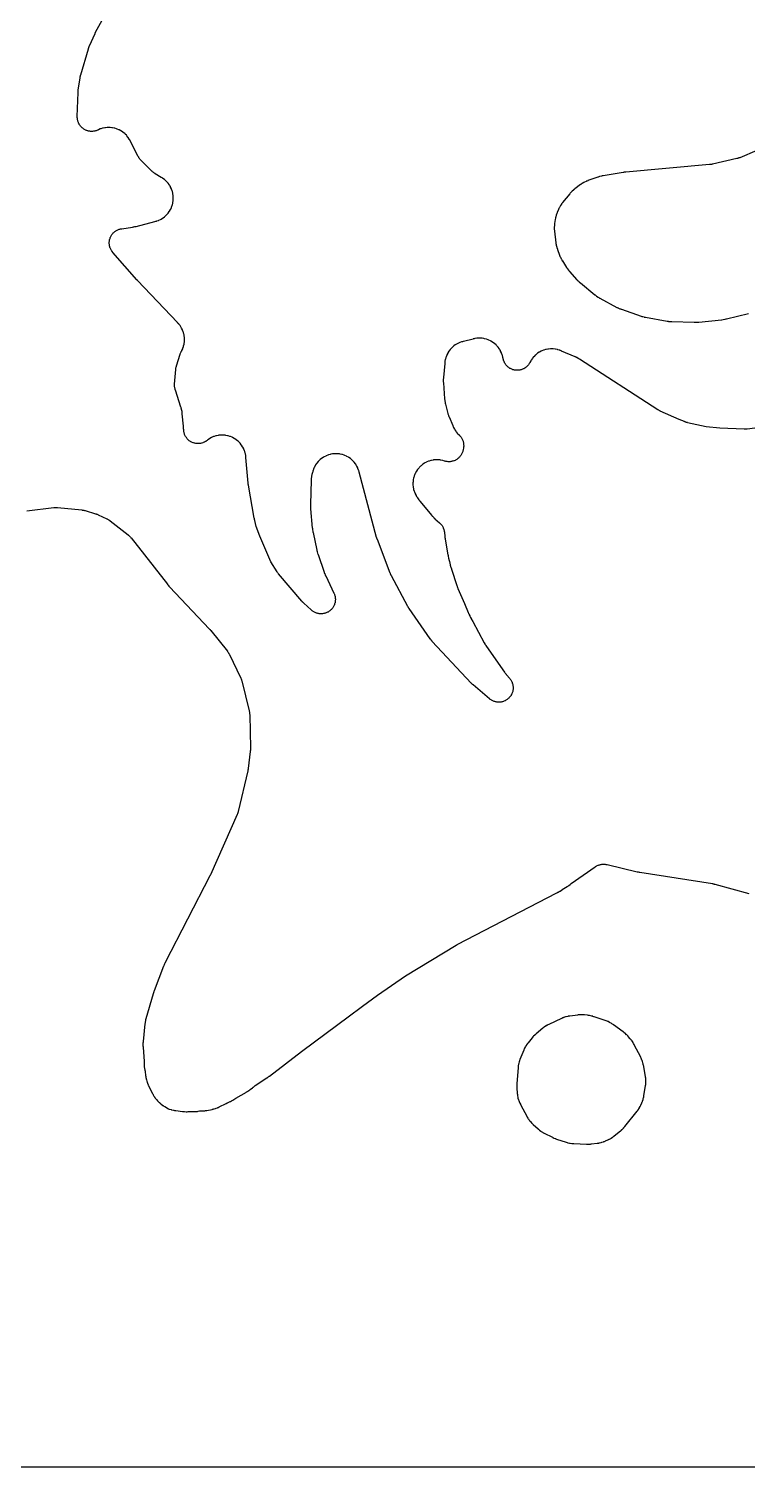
# Model space of a CAD drawing. Header units: millimetres. Extents: x 0 to 300, y 0 to 300.
# Drawn here: x 75 to 150, y -0.1 to 150 of the extents above; entities that cross this region are included whole.
import ezdxf

# ---------------------------------------------------------------- set-up
doc = ezdxf.new("R2010")
doc.units = ezdxf.units.MM
doc.layers.add('CUT', color=7, linetype='CONTINUOUS')

msp = doc.modelspace()

# ---------------------------------------------------------------- linework, layer by layer
at = {"layer": 'CUT'}
for points in [[(298.5625, -0.0625), (1.4375, -0.0625), (0.5522, -0.0625), (0.4788, -0.0589), (0.4206, -0.0503), (0.3635, -0.036), (0.3082, -0.0162), (0.255, 0.009), (0.2046, 0.0392), (0.1573, 0.0743), (0.1137, 0.1137), (0.0743, 0.1573), (0.0392, 0.2046), (0.009, 0.255), (-0.0162, 0.3082), (-0.036, 0.3635), (-0.0503, 0.4206), (-0.0589, 0.4788), (-0.0625, 0.5522), (-0.0625, 1.4375), (-0.0625, 298.5625)], [(150.8031, 108.3292), (149.9751, 108.2332), (149.9606, 108.2316), (149.9275, 108.2283), (149.9113, 108.2269), (149.8472, 108.2225), (149.8365, 108.222), (149.8157, 108.2212), (149.814, 108.2211), (149.7945, 108.2208), (149.7133, 108.2209), (149.6784, 108.2216), (147.1192, 108.323), (145.701, 108.4897), (143.7717, 108.9051), (143.7608, 108.9075), (143.7462, 108.9108), (143.7032, 108.9217), (143.6319, 108.9418), (143.6005, 108.9512), (143.5695, 108.9618), (143.4999, 108.987), (143.4585, 109.0032), (143.4447, 109.009), (143.4345, 109.0133), (142.9054, 109.2429), (140.9165, 110.1179), (140.9101, 110.1208), (140.8946, 110.1277), (140.8918, 110.129), (140.8624, 110.143), (140.8037, 110.1722), (140.7838, 110.1826), (140.7565, 110.1979), (140.6851, 110.2401), (140.6549, 110.2587), (132.4892, 115.5235), (132.4788, 115.53), (132.4111, 115.5718), (132.4006, 115.5781), (132.3593, 115.6024), (132.3379, 115.6144), (132.1975, 115.6894), (132.1756, 115.7006), (132.1325, 115.7214), (132.1214, 115.7266), (132.049, 115.7598), (132.0378, 115.7648), (130.614, 116.3825), (130.6002, 116.3882), (130.5104, 116.4246), (130.4965, 116.43), (130.442, 116.4505), (130.4139, 116.4603), (130.2319, 116.5185), (130.1743, 116.5339), (129.99, 116.5733), (129.9311, 116.5828), (129.7438, 116.6037), (129.6843, 116.6074), (129.4959, 116.6096), (129.4363, 116.6073), (129.2485, 116.5908), (129.1895, 116.5826), (129.0043, 116.5476), (128.9464, 116.5336), (128.7656, 116.4803), (128.7093, 116.4606), (128.5347, 116.3897), (128.4806, 116.3645), (128.3139, 116.2766), (128.2626, 116.2462), (128.1055, 116.1422), (128.0575, 116.1069), (127.9114, 115.9878), (127.8671, 115.9478), (127.7336, 115.8148), (127.6935, 115.7707), (127.5739, 115.6251), (127.5384, 115.5772), (127.4337, 115.4204), (127.4032, 115.3693), (127.3018, 115.1787), (127.2796, 115.1396), (127.2374, 115.0689), (127.1875, 114.9942), (127.1518, 114.9461), (127.0946, 114.8768), (127.0543, 114.8325), (126.9906, 114.7692), (126.9597, 114.7414), (126.9535, 114.7362), (126.9521, 114.7351), (126.9399, 114.7249), (126.912, 114.7015), (126.8979, 114.6901), (126.8563, 114.6585), (126.7847, 114.6096), (126.7356, 114.5793), (126.6597, 114.5374), (126.6078, 114.512), (126.5282, 114.4776), (126.4742, 114.4573), (126.3916, 114.4308), (126.3359, 114.4158), (126.2512, 114.3973), (126.1942, 114.3877), (126.1081, 114.3775), (126.0506, 114.3735), (125.9639, 114.3716), (125.9062, 114.3731), (125.8197, 114.3795), (125.7624, 114.3866), (125.677, 114.4013), (125.6206, 114.4139), (125.537, 114.4367), (125.4821, 114.4547), (125.4011, 114.4855), (125.3482, 114.5086), (125.2705, 114.5471), (125.22, 114.5752), (125.1464, 114.621), (125.0989, 114.6538), (125.03, 114.7064), (124.9859, 114.7437), (124.9224, 114.8027), (124.8821, 114.844), (124.8246, 114.9089), (124.7884, 114.9539), (124.7374, 115.024), (124.7058, 115.0723), (124.6618, 115.147), (124.6349, 115.1981), (124.5983, 115.2767), (124.5764, 115.3301), (124.5475, 115.4119), (124.5309, 115.4672), (124.5101, 115.5513), (124.4947, 115.6292), (124.4873, 115.672), (124.4857, 115.683), (124.4742, 115.7407), (124.429, 115.9214), (124.4119, 115.9777), (124.3492, 116.1531), (124.3267, 116.2075), (124.2472, 116.3758), (124.2194, 116.4278), (124.1237, 116.5875), (124.091, 116.6365), (123.9801, 116.7861), (123.9428, 116.8316), (123.8178, 116.9696), (123.7761, 117.0113), (123.6382, 117.1364), (123.5926, 117.1737), (123.4431, 117.2847), (123.3941, 117.3174), (123.2344, 117.4132), (123.1825, 117.4409), (123.0142, 117.5205), (122.9597, 117.5431), (122.7844, 117.6058), (122.7281, 117.6229), (122.5474, 117.6682), (122.4897, 117.6797), (122.3055, 117.707), (122.2469, 117.7128), (122.0609, 117.7219), (122.002, 117.7219), (121.816, 117.7127), (121.7574, 117.707), (121.5707, 117.6792), (121.5416, 117.6742), (121.4852, 117.663), (121.4708, 117.6599), (121.3774, 117.6389), (121.3631, 117.6355), (120.3539, 117.3826), (120.3401, 117.379), (120.2509, 117.3544), (120.2372, 117.3504), (120.1839, 117.3343), (120.1569, 117.3255), (119.9848, 117.2645), (119.9321, 117.243), (119.7689, 117.167), (119.7185, 117.1406), (119.5632, 117.0495), (119.5155, 117.0184), (119.3695, 116.913), (119.325, 116.8776), (119.1896, 116.7588), (119.1487, 116.7193), (119.0252, 116.5882), (118.9882, 116.545), (118.8777, 116.4028), (118.8449, 116.3562), (118.7484, 116.2043), (118.7202, 116.1548), (118.6385, 115.9943), (118.6152, 115.9424), (118.5491, 115.775), (118.5307, 115.7211), (118.4808, 115.5481), (118.4676, 115.4927), (118.4339, 115.3133), (118.4293, 115.2852), (118.4216, 115.2301), (118.4198, 115.216), (118.4092, 115.1241), (118.4077, 115.1099), (118.4041, 115.0697), (118.2705, 113.6063), (118.2695, 113.5937), (118.2637, 113.5121), (118.263, 113.4995), (118.2606, 113.4503), (118.2599, 113.4252), (118.2587, 113.2615), (118.259, 113.2364), (118.2608, 113.1872), (118.2613, 113.1746), (118.2659, 113.0929), (118.2667, 113.0803), (118.3979, 111.378), (118.399, 111.3649), (118.4074, 111.2801), (118.4088, 111.2671), (118.415, 111.2162), (118.4187, 111.1903), (118.4466, 111.0223), (118.4514, 110.9965), (118.462, 110.9464), (118.4648, 110.9336), (118.4842, 110.8507), (118.4874, 110.8379), (118.7001, 110.0104), (118.7056, 109.9907), (118.7429, 109.8634), (118.749, 109.8439), (118.8013, 109.6859), (118.8081, 109.6666), (118.854, 109.5421), (118.8614, 109.5231), (119.2405, 108.5951), (119.2464, 108.5812), (119.2857, 108.4914), (119.292, 108.4776), (119.317, 108.4243), (119.3304, 108.3972), (119.4212, 108.2264), (119.4522, 108.1746), (119.5582, 108.016), (119.5942, 107.9675), (119.7156, 107.8203), (119.7563, 107.7758), (119.9111, 107.6225), (119.9349, 107.5977), (119.9451, 107.5873), (119.9654, 107.5672), (120.027, 107.4996), (120.0657, 107.4526), (120.1201, 107.3791), (120.1538, 107.3284), (120.2004, 107.2498), (120.2288, 107.196), (120.2672, 107.113), (120.29, 107.0566), (120.3198, 106.9701), (120.3367, 106.9117), (120.3577, 106.8227), (120.3685, 106.7628), (120.3803, 106.6721), (120.3851, 106.6115), (120.3876, 106.5201), (120.3862, 106.4592), (120.3794, 106.368), (120.3689, 106.2849), (120.3621, 106.2397), (120.336, 106.0928), (120.3271, 106.049), (120.3088, 105.9693), (120.2845, 105.8834), (120.2656, 105.8271), (120.2329, 105.744), (120.2085, 105.6898), (120.1678, 105.6104), (120.1381, 105.5589), (120.0897, 105.4839), (120.055, 105.4356), (119.9995, 105.3657), (119.9602, 105.3211), (119.898, 105.2571), (119.8545, 105.2166), (119.7862, 105.1591), (119.7389, 105.1231), (119.6653, 105.0726), (119.6147, 105.0415), (119.5364, 104.9985), (119.483, 104.9726), (119.4008, 104.9376), (119.3451, 104.9171), (119.2599, 104.8904), (119.2023, 104.8755), (119.1149, 104.8574), (119.0562, 104.8483), (118.9674, 104.839), (118.9081, 104.8357), (118.8188, 104.8352), (118.7594, 104.8378), (118.6706, 104.8462), (118.6117, 104.8547), (118.5241, 104.8718), (118.4447, 104.8914), (118.4017, 104.9032), (118.2155, 104.9592), (118.1587, 104.9733), (117.9772, 105.0091), (117.9193, 105.0176), (117.7351, 105.0356), (117.6766, 105.0384), (117.4916, 105.0383), (117.4332, 105.0354), (117.249, 105.0173), (117.1911, 105.0087), (117.0096, 104.9727), (116.9528, 104.9586), (116.7757, 104.9051), (116.7206, 104.8855), (116.5495, 104.815), (116.4966, 104.7901), (116.3332, 104.7032), (116.2829, 104.6733), (116.1287, 104.571), (116.0816, 104.5363), (115.9381, 104.4194), (115.8946, 104.3803), (115.7632, 104.25), (115.7237, 104.2068), (115.6057, 104.0643), (115.5706, 104.0175), (115.4669, 103.8642), (115.4366, 103.8142), (115.3484, 103.6515), (115.323, 103.5988), (115.2511, 103.4283), (115.231, 103.3734), (115.176, 103.1967), (115.1613, 103.14), (115.1238, 102.9588), (115.1148, 102.901), (115.0951, 102.717), (115.0917, 102.6586), (115.0901, 102.4736), (115.0924, 102.4151), (115.1088, 102.2308), (115.1168, 102.1728), (115.151, 101.991), (115.1646, 101.9341), (115.2164, 101.7565), (115.2356, 101.7011), (115.3044, 101.5294), (115.3288, 101.4762), (115.4153, 101.3097), (115.4294, 101.2841), (115.4582, 101.2347), (115.4657, 101.2222), (115.5156, 101.1412), (115.5234, 101.1288), (115.5518, 101.0851), (115.5615, 101.0706), (115.6263, 100.9771), (115.6365, 100.9628), (115.7212, 100.8478), (115.7318, 100.8339), (115.8019, 100.7443), (115.8129, 100.7306), (117.0555, 99.2351), (117.0556, 99.2349), (117.0625, 99.2267), (117.1114, 99.17), (117.1188, 99.1616), (117.1515, 99.125), (117.1676, 99.1077), (117.2702, 99.0017), (117.2864, 98.9856), (117.3149, 98.9583), (117.3227, 98.951), (117.3771, 98.9007), (117.386, 98.8926), (117.8599, 98.4721), (117.8907, 98.4434), (117.9461, 98.3893), (118.0038, 98.3276), (118.0402, 98.2847), (118.0918, 98.2178), (118.1241, 98.1717), (118.1692, 98.1003), (118.197, 98.0514), (118.2352, 97.976), (118.2583, 97.9247), (118.2892, 97.8461), (118.3074, 97.7928), (118.3309, 97.7117), (118.3439, 97.6569), (118.3597, 97.5739), (118.3705, 97.4973), (118.3755, 97.4553), (118.4115, 97.0714), (118.4127, 97.0602), (118.4215, 96.9821), (118.423, 96.9701), (118.4359, 96.873), (118.4376, 96.8613), (118.4494, 96.7848), (118.4514, 96.7723), (118.7465, 95.0892), (118.7499, 95.0713), (118.7738, 94.9556), (118.7777, 94.9379), (118.8121, 94.7937), (118.8166, 94.7761), (118.8475, 94.6621), (118.8525, 94.6446), (118.9191, 94.4254), (118.9887, 94.075), (118.9926, 94.0571), (119.0193, 93.9413), (119.0237, 93.9235), (119.0616, 93.7792), (119.0665, 93.7616), (119.1003, 93.6476), (119.1057, 93.6302), (119.6664, 91.9279), (119.6706, 91.9155), (119.6991, 91.835), (119.7037, 91.8226), (119.7417, 91.7223), (119.7464, 91.71), (119.7784, 91.6308), (119.7835, 91.6187), (120.4659, 90.0306), (120.8548, 89.1109), (120.8602, 89.0984), (120.8966, 89.0177), (120.9023, 89.0053), (120.9433, 88.9195), (120.9659, 88.867), (120.9733, 88.8503), (121.0234, 88.7428), (121.0314, 88.7264), (121.0983, 88.5935), (121.1068, 88.5773), (121.1633, 88.4731), (121.1723, 88.4572), (121.3464, 88.1583), (122.5295, 85.9452), (122.5383, 85.9293), (122.5974, 85.8264), (122.6067, 85.8108), (122.6847, 85.684), (122.6945, 85.6686), (122.7597, 85.5696), (122.77, 85.5545), (124.6605, 82.8646), (124.6693, 82.8524), (124.7275, 82.7738), (124.7366, 82.7618), (124.8121, 82.6651), (124.8215, 82.6534), (124.8836, 82.5778), (124.8932, 82.5663), (125.1723, 82.2435), (125.2008, 82.2089), (125.2512, 82.1443), (125.3028, 82.0711), (125.3346, 82.0208), (125.3786, 81.9428), (125.4053, 81.8895), (125.4413, 81.8076), (125.4625, 81.752), (125.4903, 81.6669), (125.5059, 81.6094), (125.525, 81.5219), (125.5348, 81.4632), (125.5452, 81.3743), (125.5491, 81.3148), (125.5506, 81.2253), (125.5486, 81.1658), (125.5411, 81.0766), (125.5333, 81.0175), (125.517, 80.9295), (125.5033, 80.8715), (125.4784, 80.7856), (125.4589, 80.7293), (125.4256, 80.6462), (125.4007, 80.5921), (125.3593, 80.5127), (125.3291, 80.4614), (125.28, 80.3865), (125.2449, 80.3384), (125.1886, 80.2688), (125.1489, 80.2244), (125.086, 80.1608), (125.042, 80.1205), (124.9731, 80.0634), (124.9254, 80.0278), (124.8511, 79.9778), (124.8001, 79.9471), (124.7212, 79.9047), (124.6674, 79.8792), (124.5847, 79.8449), (124.5286, 79.8248), (124.443, 79.7989), (124.3851, 79.7846), (124.2973, 79.7673), (124.2384, 79.7587), (124.1493, 79.7503), (124.0897, 79.7476), (124.0002, 79.748), (123.9407, 79.7513), (123.8517, 79.7606), (123.7929, 79.7697), (123.7052, 79.7879), (123.6475, 79.8028), (123.5621, 79.8295), (123.5062, 79.8501), (123.4239, 79.8852), (123.3703, 79.9113), (123.2919, 79.9544), (123.2411, 79.9856), (123.1674, 80.0363), (123.1022, 80.086), (123.0673, 80.1141), (121.3645, 81.5522), (121.3544, 81.561), (121.3308, 81.5815), (121.3207, 81.5904), (121.3086, 81.6013), (121.2987, 81.6103), (121.2757, 81.6315), (121.2659, 81.6407), (121.2548, 81.6513), (121.2452, 81.6606), (121.2229, 81.6825), (121.2134, 81.6919), (121.2019, 81.7035), (121.1925, 81.7131), (121.1709, 81.7357), (121.1617, 81.7454), (117.1062, 86.0956), (117.0954, 86.1074), (117.0704, 86.1352), (117.0598, 86.1471), (117.0471, 86.1619), (117.0367, 86.174), (117.0127, 86.2026), (117.0026, 86.215), (116.9911, 86.2292), (116.9811, 86.2418), (116.9582, 86.2712), (116.9485, 86.2839), (116.9368, 86.2995), (116.9273, 86.3124), (116.9055, 86.3426), (116.8962, 86.3557), (114.7001, 89.51), (114.6927, 89.5208), (114.6756, 89.5461), (114.6684, 89.5569), (114.6597, 89.5703), (114.6526, 89.5813), (114.6363, 89.607), (114.6294, 89.6181), (114.6216, 89.6309), (114.6148, 89.642), (114.5993, 89.6682), (114.5927, 89.6795), (114.5848, 89.6933), (114.5783, 89.7047), (114.5636, 89.7313), (114.5573, 89.7428), (112.8499, 92.9275), (112.8434, 92.94), (112.8284, 92.9691), (112.822, 92.9816), (112.8144, 92.9969), (112.8083, 93.0095), (112.7942, 93.0391), (112.7882, 93.0518), (112.7815, 93.0664), (112.7758, 93.0792), (112.7626, 93.1092), (112.7571, 93.1221), (112.7504, 93.1379), (112.7451, 93.1509), (112.7328, 93.1812), (112.7277, 93.1943), (111.3753, 96.7085), (111.3711, 96.7196), (111.3615, 96.7457), (111.3574, 96.7569), (111.3525, 96.7706), (111.3486, 96.7819), (111.3397, 96.8082), (111.3359, 96.8195), (111.3317, 96.8326), (111.3281, 96.8439), (111.3198, 96.8705), (111.3164, 96.8819), (111.3122, 96.8958), (111.3089, 96.9073), (111.3014, 96.934), (111.2982, 96.9455), (109.4755, 103.7581), (109.4715, 103.7724), (109.4441, 103.8654), (109.4397, 103.8796), (109.4219, 103.935), (109.4121, 103.9631), (109.3447, 104.1419), (109.3209, 104.1965), (109.2372, 104.3653), (109.2081, 104.4174), (109.1081, 104.577), (109.074, 104.6259), (108.9586, 104.7749), (108.9198, 104.8201), (108.7903, 104.9569), (108.7472, 104.9981), (108.6047, 105.1214), (108.5577, 105.1581), (108.4037, 105.2666), (108.3533, 105.2984), (108.1893, 105.3911), (108.136, 105.4178), (107.9636, 105.4938), (107.9079, 105.5151), (107.7288, 105.5736), (107.6713, 105.5893), (107.4873, 105.6297), (107.4285, 105.6396), (107.2414, 105.6615), (107.1819, 105.6655), (106.9935, 105.6688), (106.934, 105.6669), (106.7462, 105.6515), (106.6871, 105.6437), (106.5018, 105.6097), (106.4438, 105.5961), (106.2627, 105.5439), (106.2063, 105.5246), (106.0314, 105.4547), (105.9772, 105.4299), (105.81, 105.343), (105.7586, 105.3129), (105.6008, 105.2098), (105.5526, 105.1748), (105.4059, 105.0566), (105.3614, 105.0169), (105.2271, 104.8848), (105.1868, 104.8409), (105.0663, 104.6961), (105.0305, 104.6484), (104.9249, 104.4923), (104.894, 104.4414), (104.8045, 104.2756), (104.7788, 104.2218), (104.7052, 104.0455), (104.6944, 104.0178), (104.6746, 103.963), (104.6697, 103.9489), (104.6391, 103.857), (104.6346, 103.8428), (104.5852, 103.6812), (104.5815, 103.6683), (104.5578, 103.584), (104.5543, 103.571), (104.5412, 103.52), (104.535, 103.4937), (104.4996, 103.3247), (104.4909, 103.2715), (104.4708, 103.1), (104.4683, 103.0732), (104.4645, 103.0207), (104.4637, 103.0073), (104.4594, 102.9198), (104.4588, 102.9063), (104.3903, 100.3667), (104.3901, 100.3496), (104.3903, 100.238), (104.3905, 100.2209), (104.3948, 100.081), (104.3955, 100.0638), (104.4021, 99.9525), (104.4033, 99.9353), (104.5814, 97.9038), (104.5834, 97.885), (104.598, 97.763), (104.6005, 97.7442), (104.6236, 97.5918), (104.6267, 97.5732), (104.649, 97.4524), (104.6527, 97.4338), (105.0502, 95.6), (105.0544, 95.582), (105.0834, 95.4655), (105.0882, 95.4477), (105.1291, 95.3027), (105.1344, 95.285), (105.1705, 95.1705), (105.1764, 95.1529), (105.8259, 93.2969), (105.8315, 93.2817), (105.8689, 93.1835), (105.8748, 93.1684), (105.925, 93.0465), (105.9314, 93.0316), (105.974, 92.9355), (105.9808, 92.9208), (106.8338, 91.1298), (106.8518, 91.0893), (106.8831, 91.0144), (106.9131, 90.9311), (106.9303, 90.8747), (106.952, 90.7888), (106.9637, 90.731), (106.9768, 90.6435), (106.9827, 90.5848), (106.9872, 90.4963), (106.9873, 90.4374), (106.983, 90.3489), (106.9773, 90.2902), (106.9644, 90.2026), (106.9529, 90.1448), (106.9315, 90.0588), (106.9144, 90.0024), (106.8846, 89.919), (106.862, 89.8645), (106.8242, 89.7845), (106.7964, 89.7325), (106.7508, 89.6565), (106.718, 89.6075), (106.6652, 89.5364), (106.6278, 89.4908), (106.5683, 89.4252), (106.5265, 89.3836), (106.4609, 89.3242), (106.4152, 89.2868), (106.344, 89.2342), (106.2949, 89.2015), (106.2189, 89.1561), (106.1668, 89.1284), (106.0867, 89.0907), (106.0322, 89.0682), (105.9487, 89.0386), (105.8923, 89.0216), (105.8063, 89.0003), (105.7484, 88.9889), (105.6608, 88.9762), (105.6021, 88.9706), (105.5136, 88.9665), (105.4547, 88.9667), (105.3662, 88.9714), (105.3076, 88.9773), (105.22, 88.9907), (105.1622, 89.0024), (105.0764, 89.0242), (105.02, 89.0416), (104.9368, 89.0718), (104.8824, 89.0946), (104.8025, 89.1328), (104.7506, 89.1609), (104.6749, 89.2068), (104.626, 89.2398), (104.5552, 89.2929), (104.4927, 89.3447), (104.4593, 89.3738), (103.6816, 90.0865), (103.6714, 90.0959), (103.6478, 90.1182), (103.6378, 90.1279), (103.6256, 90.1397), (103.6157, 90.1495), (103.5929, 90.1725), (103.5831, 90.1824), (103.572, 90.1939), (103.5625, 90.204), (103.5403, 90.2277), (103.5309, 90.2379), (103.5195, 90.2505), (103.5102, 90.2609), (103.4888, 90.2853), (103.4797, 90.2958), (101.0613, 93.1355), (101.0569, 93.1407), (101.0467, 93.1529), (101.0449, 93.1551), (101.0256, 93.1791), (100.9878, 93.2277), (100.9751, 93.2445), (100.9582, 93.2686), (100.9147, 93.333), (100.8965, 93.361), (100.2523, 94.3953), (99.1113, 97.0678), (98.7146, 98.0876), (98.5843, 98.6988), (98.581, 98.7133), (98.5585, 98.8076), (98.5548, 98.822), (98.5399, 98.8783), (98.5315, 98.9069), (98.5231, 98.933), (97.9075, 102.3993), (97.9058, 102.4094), (97.9019, 102.4331), (97.9003, 102.4432), (97.8983, 102.4556), (97.8968, 102.4658), (97.8934, 102.4895), (97.8921, 102.4997), (97.8905, 102.5114), (97.8892, 102.5216), (97.8864, 102.5454), (97.8853, 102.5556), (97.8839, 102.5681), (97.8829, 102.5783), (97.8806, 102.6022), (97.8796, 102.6124), (97.6554, 105.2626), (97.654, 105.2774), (97.6434, 105.3735), (97.6416, 105.3883), (97.6339, 105.4458), (97.6292, 105.4752), (97.5944, 105.6626), (97.5806, 105.7205), (97.5282, 105.9011), (97.5087, 105.9573), (97.4387, 106.1318), (97.4138, 106.1858), (97.3268, 106.3525), (97.2967, 106.4038), (97.1936, 106.561), (97.1586, 106.6091), (97.0404, 106.7554), (97.0008, 106.7997), (96.8687, 106.9336), (96.8249, 106.9738), (96.6803, 107.0939), (96.6327, 107.1296), (96.4769, 107.2348), (96.426, 107.2656), (96.2605, 107.3549), (96.2068, 107.3805), (96.0333, 107.4529), (95.9773, 107.4731), (95.7975, 107.528), (95.7398, 107.5425), (95.5554, 107.5794), (95.4966, 107.5881), (95.3095, 107.6065), (95.2501, 107.6094), (95.062, 107.6092), (95.0026, 107.6062), (94.8156, 107.5873), (94.7568, 107.5784), (94.5725, 107.5412), (94.5148, 107.5265), (94.3351, 107.4712), (94.2792, 107.4509), (94.1059, 107.378), (94.0522, 107.3523), (93.887, 107.2626), (93.8361, 107.2317), (93.6806, 107.1262), (93.6331, 107.0904), (93.6241, 107.0829), (93.5894, 107.0554), (93.5247, 107.0066), (93.4516, 106.9568), (93.4013, 106.9262), (93.3236, 106.8839), (93.2706, 106.8583), (93.1892, 106.8238), (93.1339, 106.8036), (93.0495, 106.7773), (92.9925, 106.7625), (92.9058, 106.7446), (92.8477, 106.7356), (92.7597, 106.7263), (92.7009, 106.7229), (92.6125, 106.7223), (92.5537, 106.7248), (92.4656, 106.7328), (92.4073, 106.7411), (92.3204, 106.7578), (92.2632, 106.7717), (92.1784, 106.7968), (92.1229, 106.8163), (92.0409, 106.8496), (91.9876, 106.8744), (91.9093, 106.9156), (91.8586, 106.9455), (91.7848, 106.9942), (91.7373, 107.029), (91.6686, 107.0847), (91.6247, 107.124), (91.5618, 107.1861), (91.522, 107.2295), (91.4655, 107.2976), (91.4302, 107.3447), (91.3806, 107.4179), (91.3501, 107.4682), (91.3079, 107.546), (91.2825, 107.5991), (91.2482, 107.6806), (91.2281, 107.736), (91.202, 107.8204), (91.1874, 107.8775), (91.1697, 107.9641), (91.1608, 108.0223), (91.1517, 108.1103), (91.1473, 108.1912), (91.146, 108.2354), (91.1455, 108.3379), (91.1447, 108.3654), (91.142, 108.419), (91.1412, 108.4327), (91.1346, 108.5217), (91.1335, 108.5354), (91.0073, 109.8414), (91.0055, 109.8579), (90.9921, 109.9649), (90.9898, 109.9814), (90.9801, 110.0454), (90.9741, 110.078), (90.9299, 110.2889), (90.9221, 110.3212), (90.9054, 110.3837), (90.9008, 110.3997), (90.87, 110.503), (90.865, 110.5189), (90.2778, 112.3056), (90.2649, 112.3481), (90.2434, 112.4266), (90.2241, 112.5133), (90.2141, 112.5717), (90.2035, 112.6599), (90.1993, 112.7189), (90.1974, 112.8077), (90.1997, 112.8891), (90.202, 112.9334), (90.3211, 114.466), (90.3277, 114.525), (90.3408, 114.6157), (90.3608, 114.7146), (90.3838, 114.8025), (90.3978, 114.8505), (90.7837, 116.0501), (90.7964, 116.0867), (90.8211, 116.1534), (90.8511, 116.2249), (90.8814, 116.2892), (90.8987, 116.3239), (90.9486, 116.4188), (90.962, 116.4459), (91.043, 116.621), (91.0654, 116.6767), (91.1268, 116.8539), (91.1434, 116.9111), (91.1871, 117.0944), (91.198, 117.153), (91.2233, 117.3398), (91.2283, 117.3992), (91.2349, 117.5875), (91.2341, 117.6471), (91.2219, 117.8352), (91.2152, 117.8944), (91.1844, 118.0803), (91.1718, 118.1386), (91.1228, 118.3205), (91.1045, 118.3773), (91.0376, 118.5534), (91.0138, 118.6081), (90.9298, 118.7768), (90.9006, 118.8287), (90.8003, 118.9883), (90.7661, 119.0371), (90.6489, 119.1879), (90.63, 119.211), (90.592, 119.2552), (90.5822, 119.2663), (90.5172, 119.3382), (90.507, 119.3491), (86.3264, 123.7471), (86.3184, 123.7556), (86.3105, 123.764), (86.3008, 123.7745), (86.2946, 123.7812), (86.2851, 123.7917), (86.2805, 123.7967), (86.2774, 123.8002), (86.2696, 123.8089), (86.2663, 123.8127), (83.7661, 126.6491), (83.7379, 126.6828), (83.6877, 126.7456), (83.6364, 126.8167), (83.6046, 126.8657), (83.5604, 126.9415), (83.5335, 126.9934), (83.4969, 127.0731), (83.4752, 127.1273), (83.4466, 127.2103), (83.4303, 127.2663), (83.4098, 127.3517), (83.399, 127.4091), (83.387, 127.496), (83.3819, 127.5542), (83.3784, 127.6418), (83.3789, 127.7002), (83.384, 127.7878), (83.3902, 127.8459), (83.4038, 127.9326), (83.4156, 127.9898), (83.4376, 128.0747), (83.4549, 128.1305), (83.485, 128.2129), (83.5077, 128.2667), (83.5457, 128.3458), (83.5736, 128.3971), (83.6191, 128.4721), (83.6518, 128.5205), (83.7044, 128.5907), (83.7417, 128.6357), (83.8008, 128.7005), (83.8423, 128.7416), (83.9075, 128.8003), (83.9528, 128.8372), (84.0234, 128.8892), (84.0721, 128.9216), (84.1474, 128.9665), (84.199, 128.9939), (84.2784, 129.0313), (84.3324, 129.0536), (84.415, 129.083), (84.4709, 129.0999), (84.556, 129.1212), (84.6349, 129.1369), (84.6781, 129.1444), (85.8014, 129.3113), (85.8169, 129.3138), (85.9173, 129.3314), (85.9327, 129.3343), (86.0581, 129.3597), (86.0734, 129.363), (86.1728, 129.3859), (86.188, 129.3896), (88.1347, 129.8909), (88.1489, 129.8947), (88.2406, 129.9208), (88.2547, 129.9249), (88.3094, 129.9419), (88.3372, 129.9513), (88.5137, 130.0157), (88.5678, 130.0385), (88.7349, 130.1188), (88.7865, 130.1467), (88.945, 130.2429), (88.9936, 130.2757), (89.142, 130.3869), (89.1871, 130.4243), (89.3239, 130.5495), (89.3652, 130.5912), (89.4891, 130.7291), (89.5261, 130.7745), (89.636, 130.9239), (89.6684, 130.9728), (89.7632, 131.1321), (89.7907, 131.184), (89.8694, 131.3518), (89.8917, 131.4061), (89.9537, 131.5808), (89.9706, 131.637), (90.0152, 131.8169), (90.0265, 131.8745), (90.0534, 132.0579), (90.059, 132.1163), (90.0678, 132.3015), (90.0678, 132.3602), (90.0584, 132.5453), (90.0526, 132.6037), (90.0253, 132.7871), (90.0138, 132.8446), (89.9687, 133.0244), (89.9517, 133.0806), (89.8892, 133.2551), (89.8668, 133.3093), (89.7876, 133.477), (89.76, 133.5287), (89.6648, 133.6878), (89.6322, 133.7366), (89.522, 133.8857), (89.4848, 133.931), (89.3605, 134.0686), (89.3191, 134.1102), (89.182, 134.2349), (89.1367, 134.2723), (88.986, 134.3846), (88.9621, 134.4015), (88.9145, 134.4335), (88.9023, 134.4415), (88.8219, 134.4927), (88.8094, 134.5004), (88.1799, 134.8801), (88.1688, 134.8869), (88.1503, 134.8984), (88.1067, 134.9274), (88.0342, 134.9787), (88.0026, 135.0021), (87.9994, 135.0046), (87.9689, 135.0293), (87.9011, 135.0867), (87.8621, 135.1217), (87.8464, 135.1367), (87.837, 135.1458), (86.7263, 136.2352), (86.7179, 136.2436), (86.7039, 136.2577), (86.6712, 136.2924), (86.6297, 136.3389), (86.5771, 136.4036), (86.5274, 136.4709), (86.481, 136.5402), (86.4488, 136.5936), (86.4252, 136.635), (86.4159, 136.6525), (86.4104, 136.663), (85.564, 138.2998), (85.557, 138.313), (85.5104, 138.3979), (85.503, 138.4109), (85.4738, 138.4611), (85.4582, 138.4865), (85.3541, 138.6466), (85.3191, 138.6949), (85.2013, 138.8418), (85.1618, 138.8864), (85.03, 139.0209), (84.9862, 139.0614), (84.8417, 139.1821), (84.7941, 139.218), (84.6383, 139.3239), (84.5875, 139.3549), (84.4219, 139.4448), (84.3682, 139.4706), (84.1946, 139.5436), (84.1386, 139.564), (83.9586, 139.6194), (83.9009, 139.6341), (83.7163, 139.6714), (83.6574, 139.6803), (83.47, 139.6992), (83.4105, 139.7022), (83.2221, 139.7023), (83.1626, 139.6994), (82.9752, 139.6809), (82.9162, 139.6721), (82.7316, 139.6351), (82.6738, 139.6205), (82.4937, 139.5653), (82.4377, 139.5451), (82.264, 139.4724), (82.2615, 139.4713), (82.2343, 139.4592), (82.2272, 139.4558), (82.1799, 139.4345), (82.18, 139.4344), (82.1648, 139.4276), (82.1581, 139.4244), (82.0751, 139.3897), (82.0187, 139.3694), (81.9327, 139.3432), (81.8746, 139.3286), (81.7863, 139.3111), (81.7271, 139.3024), (81.6375, 139.2938), (81.5777, 139.2911), (81.4877, 139.2915), (81.4279, 139.2947), (81.3385, 139.3041), (81.2793, 139.3133), (81.1912, 139.3315), (81.1332, 139.3466), (81.0474, 139.3735), (80.9912, 139.3943), (80.9085, 139.4297), (80.8547, 139.456), (80.7759, 139.4995), (80.725, 139.531), (80.651, 139.5821), (80.6035, 139.6186), (80.5349, 139.6768), (80.4913, 139.7179), (80.4289, 139.7827), (80.3895, 139.8278), (80.3339, 139.8986), (80.2993, 139.9474), (80.251, 140.0233), (80.2215, 140.0754), (80.181, 140.1558), (80.1568, 140.2106), (80.1246, 140.2946), (80.106, 140.3515), (80.0823, 140.4383), (80.0694, 140.4968), (80.0545, 140.5855), (80.0476, 140.645), (80.0416, 140.7348), (80.0403, 140.8172), (80.0407, 140.8622), (80.1247, 143.3465), (80.1251, 143.3586), (80.1265, 143.3869), (80.1271, 143.3991), (80.128, 143.4136), (80.1288, 143.4256), (80.1309, 143.4537), (80.1319, 143.4657), (80.1331, 143.4795), (80.1343, 143.4916), (80.1371, 143.5196), (80.1384, 143.5316), (80.1401, 143.5463), (80.1415, 143.5582), (80.1451, 143.5862), (80.1467, 143.5982), (80.328, 144.8727), (80.3304, 144.8889), (80.3365, 144.9266), (80.3393, 144.9428), (80.3428, 144.9624), (80.3458, 144.9785), (80.3533, 145.016), (80.3566, 145.032), (80.3606, 145.0504), (80.3642, 145.0663), (80.373, 145.1035), (80.3769, 145.1194), (80.3819, 145.1388), (80.3861, 145.1546), (80.3962, 145.1914), (80.4007, 145.2072), (81.2019, 147.9233), (81.2064, 147.9381), (81.2172, 147.9724), (81.2219, 147.9871), (81.2278, 148.0049), (81.2328, 148.0195), (81.2448, 148.0535), (81.25, 148.068), (81.2562, 148.0846), (81.2617, 148.099), (81.2748, 148.1325), (81.2805, 148.1468), (81.2876, 148.1642), (81.2936, 148.1784), (81.3079, 148.2115), (81.3141, 148.2256), (81.8896, 149.5008), (81.892, 149.5061), (81.8977, 149.5184), (81.9001, 149.5236), (81.9059, 149.5362), (81.909, 149.5426), (81.9161, 149.5576), (81.9192, 149.564), (81.9228, 149.5713), (81.9259, 149.5777), (81.9333, 149.5926), (81.9365, 149.599), (81.9382, 149.6024), (81.942, 149.6098), (81.951, 149.6272), (81.9549, 149.6347), (82.6268, 150.9032)], [(152.7639, 138.0679), (149.2153, 136.551), (149.206, 136.5471), (149.1916, 136.5411), (149.1675, 136.5315), (149.1351, 136.5192), (149.1062, 136.5087), (149.083, 136.5008), (149.0698, 136.4964), (149.0649, 136.4948), (149.0359, 136.4859), (148.9713, 136.4673), (148.9322, 136.457), (148.919, 136.4538), (148.9092, 136.4515), (146.3846, 135.8748), (146.3697, 135.8715), (146.3348, 135.8641), (146.3199, 135.8611), (146.3016, 135.8576), (146.2866, 135.8548), (146.2515, 135.8487), (146.2364, 135.8462), (146.2191, 135.8434), (146.204, 135.8412), (146.1688, 135.8362), (146.1536, 135.8342), (146.1351, 135.8319), (146.12, 135.8302), (146.0846, 135.8264), (146.0694, 135.8249), (137.326, 135.0459), (137.3159, 135.0449), (137.2454, 135.0374), (137.2345, 135.0362), (137.1469, 135.0253), (137.1362, 135.0238), (137.0671, 135.014), (137.0558, 135.0122), (134.9587, 134.6717), (134.9452, 134.6694), (134.8574, 134.653), (134.8439, 134.6504), (134.7914, 134.6393), (134.7647, 134.6331), (134.5918, 134.5885), (134.5654, 134.581), (134.5141, 134.5652), (134.501, 134.561), (134.4163, 134.5328), (134.4033, 134.5283), (133.3609, 134.1547), (133.347, 134.1495), (133.2571, 134.1147), (133.2433, 134.1092), (133.1898, 134.087), (133.1627, 134.0749), (132.9909, 133.9934), (132.9386, 133.9653), (132.7757, 133.8672), (132.7506, 133.8513), (132.7026, 133.819), (132.6903, 133.8105), (132.6116, 133.7548), (132.5996, 133.7461), (131.9849, 133.2874), (131.9751, 133.2799), (131.9115, 133.2304), (131.9018, 133.2227), (131.8642, 133.1922), (131.8453, 133.1761), (131.7262, 133.0709), (131.6905, 133.0366), (131.5805, 132.9219), (131.5637, 132.9037), (131.5316, 132.8674), (131.5235, 132.858), (131.4715, 132.7965), (131.4636, 132.787), (130.7217, 131.8731), (130.7128, 131.862), (130.6562, 131.7888), (130.6477, 131.7774), (130.6147, 131.7326), (130.5984, 131.7093), (130.4973, 131.5573), (130.468, 131.5084), (130.3818, 131.3476), (130.369, 131.3222), (130.345, 131.272), (130.3391, 131.259), (130.3013, 131.1746), (130.2956, 131.1615), (130.1518, 130.8186), (130.145, 130.8018), (130.1029, 130.6922), (130.0967, 130.6752), (130.0734, 130.6087), (130.0625, 130.5743), (129.9984, 130.3485), (129.9896, 130.3135), (129.9744, 130.2447), (129.9708, 130.227), (129.9491, 130.1116), (129.946, 130.0938), (129.8802, 129.6758), (129.8782, 129.6622), (129.8663, 129.5735), (129.8647, 129.5598), (129.8587, 129.5063), (129.8563, 129.4789), (129.845, 129.3027), (129.844, 129.2476), (129.8488, 129.0712), (129.8502, 129.0437), (129.8542, 128.99), (129.8553, 128.9763), (129.8639, 128.8872), (129.8654, 128.8735), (130.0082, 127.6822), (130.0105, 127.6649), (130.0273, 127.5528), (130.0301, 127.5356), (130.0421, 127.4686), (130.0493, 127.4345), (130.1022, 127.2142), (130.1113, 127.1805), (130.131, 127.1154), (130.1363, 127.0987), (130.1723, 126.9912), (130.178, 126.9748), (130.3939, 126.3868), (130.3997, 126.3717), (130.4387, 126.2738), (130.4449, 126.2588), (130.4699, 126.2006), (130.4835, 126.1712), (130.5771, 125.9824), (130.5922, 125.9538), (130.6234, 125.8987), (130.6315, 125.8846), (130.6858, 125.7943), (130.6944, 125.7805), (131.1334, 125.0928), (131.14, 125.0826), (131.1839, 125.0169), (131.1907, 125.0068), (131.2179, 124.9678), (131.2322, 124.9482), (131.3278, 124.8223), (131.3428, 124.8032), (131.3731, 124.7666), (131.3809, 124.7573), (131.4324, 124.6973), (131.4405, 124.6882), (132.2199, 123.8177), (132.2273, 123.8097), (132.2792, 123.7538), (132.287, 123.7456), (132.3217, 123.7096), (132.3387, 123.6926), (132.4472, 123.5888), (132.4643, 123.5731), (132.4944, 123.5465), (132.5026, 123.5393), (132.5599, 123.4904), (132.5693, 123.4826), (134.0924, 122.2356), (134.1038, 122.2265), (134.1784, 122.1684), (134.19, 122.1596), (134.2356, 122.1258), (134.2594, 122.1091), (134.4165, 122.0041), (134.4411, 121.9886), (134.4898, 121.9593), (134.5024, 121.952), (134.5846, 121.9053), (134.5973, 121.8983), (136.3899, 120.9375), (136.4005, 120.9319), (136.4702, 120.8964), (136.4809, 120.891), (136.5232, 120.8705), (136.5451, 120.8604), (136.6883, 120.7978), (136.7106, 120.7887), (136.7544, 120.7716), (136.7656, 120.7673), (136.839, 120.7404), (136.8504, 120.7364), (138.917, 120.0247), (138.9273, 120.0213), (138.9993, 119.998), (139.01, 119.9946), (139.0575, 119.9802), (139.0805, 119.9737), (139.2246, 119.9361), (139.247, 119.9308), (139.286, 119.9222), (139.2966, 119.92), (139.3699, 119.9052), (139.3818, 119.9029), (141.6461, 119.4948), (141.6565, 119.4931), (141.729, 119.4813), (141.7398, 119.4796), (141.7875, 119.4728), (141.8105, 119.47), (141.9544, 119.455), (141.9767, 119.4531), (142.0154, 119.4505), (142.0259, 119.4499), (142.0984, 119.4463), (142.1102, 119.4459), (144.4533, 119.377), (144.4732, 119.3767), (144.6025, 119.3772), (144.6223, 119.3776), (144.7844, 119.3836), (144.8042, 119.3847), (144.9332, 119.3937), (144.953, 119.3954), (147.3121, 119.6399), (147.3331, 119.6424), (147.4687, 119.6613), (147.4895, 119.6646), (147.6587, 119.6942), (147.6794, 119.6982), (147.8133, 119.7266), (147.8338, 119.7313), (150.1442, 120.3059)], [(74.7764, 99.7126), (77.5719, 100.0619), (77.5846, 100.0634), (77.6019, 100.0653), (77.6531, 100.0694), (77.7388, 100.074), (77.7767, 100.0752), (77.8145, 100.0747), (77.9003, 100.0719), (77.9516, 100.0687), (77.9689, 100.0672), (77.9817, 100.0659), (80.5282, 99.7992), (80.5386, 99.798), (80.5547, 99.7962), (80.5812, 99.7927), (80.6168, 99.7875), (80.6482, 99.7823), (80.6731, 99.7777), (80.6873, 99.775), (80.6926, 99.7739), (80.7232, 99.7673), (80.791, 99.7513), (80.8314, 99.7407), (80.845, 99.7368), (80.855, 99.7339), (81.9473, 99.4079), (81.9538, 99.4059), (81.9689, 99.4013), (81.9717, 99.4004), (82.0007, 99.3909), (82.0587, 99.3707), (82.0785, 99.3635), (82.1056, 99.3526), (82.1769, 99.3224), (82.2072, 99.3089), (83.1187, 98.8821), (83.1304, 98.8766), (83.146, 98.869), (83.1916, 98.8452), (83.2661, 98.8036), (83.2987, 98.7845), (83.3304, 98.764), (83.4012, 98.7161), (83.4429, 98.6862), (83.4566, 98.6757), (83.4668, 98.6678), (85.3484, 97.1894), (85.359, 97.181), (85.3731, 97.1696), (85.4139, 97.1344), (85.4802, 97.0738), (85.5088, 97.0464), (85.5362, 97.0177), (85.5968, 96.9514), (85.6319, 96.9106), (85.6433, 96.8965), (85.6517, 96.886), (89.4512, 92.0448), (89.4598, 92.0341), (89.5169, 91.9647), (89.5258, 91.9541), (89.5994, 91.8687), (89.6086, 91.8584), (89.6687, 91.7917), (89.6781, 91.7816), (93.8428, 87.3781), (93.8491, 87.3714), (93.8636, 87.3557), (93.8698, 87.349), (93.8773, 87.3407), (93.8835, 87.3339), (93.8977, 87.3179), (93.9037, 87.311), (93.9107, 87.3031), (93.9167, 87.2961), (93.9305, 87.2799), (93.9365, 87.2729), (93.9436, 87.2643), (93.9495, 87.2572), (93.963, 87.2407), (93.9688, 87.2336), (95.707, 85.0667), (95.7149, 85.0567), (95.7254, 85.0433), (95.7554, 85.0024), (95.8035, 84.933), (95.8241, 84.9019), (95.8434, 84.8699), (95.8854, 84.7966), (95.9094, 84.752), (95.9171, 84.7367), (95.9227, 84.7254), (97.0911, 82.3119), (97.0961, 82.3013), (97.1029, 82.2869), (97.1217, 82.2437), (97.1513, 82.1708), (97.1637, 82.1383), (97.1749, 82.1054), (97.1986, 82.0304), (97.2117, 81.9851), (97.2157, 81.9697), (97.2186, 81.9583), (97.9885, 78.8289), (97.9914, 78.8169), (97.9951, 78.8007), (98.0049, 78.7525), (98.019, 78.6716), (98.0245, 78.6357), (98.0286, 78.5996), (98.036, 78.5179), (98.0391, 78.4687), (98.0397, 78.4521), (98.0401, 78.4398), (98.118, 74.9496), (98.1182, 74.9334), (98.1184, 74.8956), (98.1183, 74.8794), (98.118, 74.8597), (98.1177, 74.8435), (98.1165, 74.8057), (98.1158, 74.7896), (98.1149, 74.771), (98.1139, 74.7549), (98.1114, 74.7172), (98.1102, 74.701), (98.1085, 74.6814), (98.1069, 74.6652), (98.103, 74.6276), (98.1012, 74.6116), (97.8841, 72.8359), (97.8826, 72.8237), (97.8787, 72.7952), (97.8769, 72.783), (97.8747, 72.7681), (97.8728, 72.7559), (97.8681, 72.7275), (97.8661, 72.7154), (97.8636, 72.7015), (97.8613, 72.6893), (97.8559, 72.6611), (97.8535, 72.649), (97.8504, 72.6343), (97.8479, 72.6222), (97.8417, 72.5942), (97.8389, 72.5822), (96.8407, 68.3411), (96.8382, 68.3308), (96.8343, 68.315), (96.8274, 68.2889), (96.8176, 68.2541), (96.8084, 68.2233), (96.8007, 68.199), (96.7961, 68.1851), (96.7944, 68.18), (96.7838, 68.1503), (96.7591, 68.0846), (96.7434, 68.0455), (96.7377, 68.0324), (96.7335, 68.0228), (93.9438, 61.7474), (93.9416, 61.7425), (93.9365, 61.7311), (93.9343, 61.7263), (93.9289, 61.7146), (93.9262, 61.7087), (93.9197, 61.6948), (93.9169, 61.6889), (93.9136, 61.682), (93.9108, 61.6761), (93.9041, 61.6623), (93.9015, 61.6571), (93.896, 61.6461), (93.888, 61.6302), (93.8845, 61.6233), (89.2191, 52.5894), (89.2119, 52.575), (89.1663, 52.4804), (89.1594, 52.4657), (89.1053, 52.3455), (89.0989, 52.3306), (89.0584, 52.2337), (89.0523, 52.2187), (88.0591, 49.6498), (88.0544, 49.6371), (88.0244, 49.5542), (88.02, 49.5414), (87.9848, 49.4365), (87.9806, 49.4236), (87.9545, 49.3395), (87.9506, 49.3265), (87.2028, 46.7116), (87.1994, 46.699), (87.1778, 46.617), (87.1747, 46.6044), (87.1628, 46.5548), (87.1573, 46.5293), (87.125, 46.3629), (87.1206, 46.3372), (87.1131, 46.2868), (87.1113, 46.2739), (87.1006, 46.1898), (87.0991, 46.1768), (86.9091, 44.3674), (86.9078, 44.3533), (86.9003, 44.2614), (86.8993, 44.2473), (86.8962, 44.192), (86.8952, 44.1636), (86.8933, 43.9794), (86.8937, 43.951), (86.8958, 43.8956), (86.8965, 43.8815), (86.9021, 43.7895), (86.9031, 43.7753), (87.0323, 42.2501), (87.029, 42.2175), (87.0191, 42.0281), (87.019, 41.9681), (87.0282, 41.7786), (87.0341, 41.7189), (87.0625, 41.5287), (87.0677, 41.4991), (87.0792, 41.4417), (87.0823, 41.427), (87.1039, 41.3319), (87.1074, 41.3173), (87.1107, 41.3046), (87.1287, 41.1001), (87.1309, 41.0792), (87.1477, 40.9435), (87.1507, 40.9226), (87.1777, 40.7532), (87.1814, 40.7325), (87.2076, 40.5982), (87.212, 40.5777), (87.2643, 40.3528), (87.2686, 40.3356), (87.298, 40.2241), (87.3028, 40.207), (87.3224, 40.1406), (87.3334, 40.1069), (87.4117, 39.8902), (87.4248, 39.8572), (87.4521, 39.7936), (87.4593, 39.7774), (87.508, 39.6728), (87.5157, 39.6568), (87.8766, 38.9373), (87.8822, 38.9265), (87.9189, 38.8569), (87.9246, 38.8462), (87.9475, 38.8048), (87.9597, 38.7838), (88.0414, 38.6493), (88.0544, 38.6288), (88.0806, 38.5894), (88.0874, 38.5794), (88.1322, 38.5147), (88.1392, 38.5048), (88.1695, 38.4629), (88.1781, 38.4514), (88.2346, 38.377), (88.2435, 38.3657), (88.2785, 38.3218), (88.297, 38.2998), (88.4188, 38.1616), (88.4589, 38.1203), (88.5933, 37.9944), (88.6148, 37.9752), (88.6575, 37.9388), (88.6686, 37.9297), (88.7412, 37.8709), (88.7525, 37.8619), (88.9762, 37.6895), (88.9889, 37.6799), (89.0727, 37.6188), (89.0857, 37.6096), (89.137, 37.5742), (89.1637, 37.5568), (89.3379, 37.4499), (89.394, 37.4195), (89.576, 37.3329), (89.635, 37.3086), (89.8252, 37.2418), (89.8864, 37.2238), (90.0854, 37.177), (90.1166, 37.1705), (90.1779, 37.1594), (90.1936, 37.1568), (90.2961, 37.1412), (90.3119, 37.139), (91.0117, 37.051), (91.0266, 37.0493), (91.1238, 37.0396), (91.1387, 37.0382), (91.1972, 37.0339), (91.2272, 37.0324), (91.4224, 37.0275), (91.4524, 37.0275), (91.5111, 37.029), (91.5261, 37.0295), (91.6236, 37.0345), (91.6386, 37.0354), (91.8149, 37.0487), (91.9268, 37.0404), (91.9395, 37.0396), (92.0224, 37.0353), (92.0352, 37.0348), (92.085, 37.0332), (92.1106, 37.033), (92.2743, 37.0348), (92.3252, 37.0376), (92.4882, 37.0534), (92.5135, 37.0564), (92.5629, 37.0633), (92.5756, 37.0652), (92.6575, 37.0785), (92.6701, 37.0806), (92.7883, 37.1024), (92.8952, 37.1005), (92.9112, 37.1004), (93.0152, 37.1014), (93.0312, 37.1017), (93.0936, 37.104), (93.1255, 37.1059), (93.3324, 37.1244), (93.3642, 37.1281), (93.426, 37.137), (93.4418, 37.1395), (93.5443, 37.1569), (93.56, 37.1598), (94.1298, 37.2728), (94.1428, 37.2755), (94.2272, 37.2942), (94.2402, 37.2972), (94.2906, 37.3096), (94.3163, 37.3165), (94.48, 37.3643), (94.5303, 37.3815), (94.6891, 37.4436), (94.7136, 37.4538), (94.7611, 37.4749), (94.7732, 37.4804), (94.8514, 37.5172), (94.8634, 37.523), (95.5994, 37.8892), (95.6994, 37.9362), (95.721, 37.947), (95.7628, 37.9687), (95.7735, 37.9744), (95.8021, 37.99), (96.0169, 38.097), (96.0322, 38.1048), (96.1305, 38.1573), (96.1455, 38.1656), (96.2669, 38.2349), (96.2817, 38.2436), (96.3768, 38.3016), (96.3913, 38.3107), (96.5959, 38.4436), (97.6975, 39.0746), (97.7134, 39.0841), (97.8158, 39.147), (97.8314, 39.157), (97.9575, 39.2399), (97.9728, 39.2503), (98.0711, 39.3194), (98.0861, 39.3303), (98.3272, 39.5112), (98.3389, 39.5201), (98.4139, 39.5793), (98.4254, 39.5886), (98.4696, 39.6253), (98.4917, 39.6446), (98.6052, 39.7485), (99.848, 40.5557), (99.8574, 40.5619), (99.9223, 40.6058), (99.9322, 40.6127), (100.012, 40.669), (100.0216, 40.676), (100.0838, 40.7217), (100.0939, 40.7293), (103.4358, 43.3004), (107.2624, 46.1402), (108.3271, 46.9304), (109.8313, 48.0467), (111.3798, 49.1958), (114.3197, 51.2034), (119.5872, 54.39), (119.5923, 54.393), (119.6041, 54.4001), (119.6092, 54.4031), (119.6215, 54.4103), (119.6278, 54.414), (119.6425, 54.4225), (119.6488, 54.4261), (119.6562, 54.4302), (119.6625, 54.4338), (119.6774, 54.4421), (119.6838, 54.4456), (119.6871, 54.4473), (119.6947, 54.4514), (119.7125, 54.4609), (119.7178, 54.4637), (130.13, 59.8602), (130.1431, 59.8672), (130.2277, 59.9137), (130.2406, 59.921), (130.3454, 59.9821), (130.3582, 59.9898), (130.4404, 60.0405), (130.453, 60.0484), (130.7372, 60.2336), (130.7885, 60.2646), (130.8044, 60.2745), (130.8441, 60.3002), (131.1778, 60.5051), (131.19, 60.5128), (131.2686, 60.5637), (131.2806, 60.5717), (131.3271, 60.6034), (131.3505, 60.6202), (131.498, 60.7316), (131.5422, 60.7685), (131.5974, 60.8191), (134.1196, 62.5671), (134.1545, 62.5901), (134.2195, 62.6308), (134.2925, 62.6719), (134.3423, 62.697), (134.4187, 62.7311), (134.4706, 62.7515), (134.5499, 62.7783), (134.6035, 62.7937), (134.6849, 62.8131), (134.7397, 62.8235), (134.8226, 62.8353), (134.8781, 62.8405), (134.9617, 62.8445), (135.0174, 62.8445), (135.1011, 62.8407), (135.1566, 62.8356), (135.2395, 62.8241), (135.3149, 62.8099), (135.3559, 62.8013), (138.5149, 62.0563), (138.5255, 62.0539), (138.5991, 62.038), (138.6104, 62.0356), (138.7025, 62.0175), (138.7137, 62.0154), (138.7868, 62.0025), (138.7988, 62.0005), (146.3568, 60.8199), (146.3696, 60.8178), (146.3994, 60.8127), (146.4121, 60.8104), (146.4277, 60.8075), (146.4404, 60.8051), (146.47, 60.7991), (146.4827, 60.7965), (146.4973, 60.7933), (146.51, 60.7905), (146.5394, 60.7837), (146.5521, 60.7807), (146.5674, 60.7769), (146.58, 60.7737), (146.6092, 60.7661), (146.6218, 60.7627), (150.1806, 59.7773)]]:
    msp.add_lwpolyline(points, dxfattribs=at)
msp.add_lwpolyline([(126.2139, 38.0032), (126.2268, 37.9736), (126.2537, 37.9165), (126.2608, 37.9019), (126.3081, 37.808), (126.3155, 37.7937), (127.022, 36.4805), (127.0303, 36.4655), (127.0856, 36.3694), (127.0943, 36.3548), (127.1291, 36.298), (127.1478, 36.2695), (127.2725, 36.09), (127.3146, 36.0363), (127.4588, 35.8722), (127.4821, 35.8472), (127.5288, 35.7998), (127.5409, 35.7878), (127.6209, 35.7111), (127.6334, 35.6994), (128.1517, 35.23), (128.1616, 35.2212), (128.2266, 35.1649), (128.2367, 35.1563), (128.2766, 35.1233), (128.2973, 35.1068), (128.4327, 35.0044), (128.4763, 34.9743), (128.6203, 34.8842), (128.643, 34.8707), (128.688, 34.8452), (128.6996, 34.8388), (128.7755, 34.798), (128.7872, 34.7919), (129.6473, 34.3537), (129.657, 34.3489), (129.7249, 34.3159), (129.7351, 34.311), (129.78, 34.2902), (129.8019, 34.2806), (129.9392, 34.2234), (129.9605, 34.215), (129.9979, 34.2011), (130.008, 34.1974), (130.0785, 34.1726), (130.0899, 34.1687), (131.086, 33.8407), (131.0993, 33.8365), (131.1853, 33.8104), (131.1986, 33.8065), (131.2506, 33.792), (131.2775, 33.7852), (131.4503, 33.7455), (131.5048, 33.7356), (131.6806, 33.712), (131.7081, 33.7089), (131.7619, 33.7042), (131.7757, 33.7032), (131.8654, 33.6974), (131.8793, 33.6967), (133.206, 33.6419), (133.2072, 33.6418), (133.2195, 33.6415), (133.2991, 33.6398), (133.3114, 33.6397), (133.3593, 33.6397), (133.3838, 33.6402), (133.5429, 33.6466), (133.5674, 33.6481), (133.6151, 33.652), (133.6274, 33.6531), (133.7066, 33.6612), (133.7188, 33.6626), (134.3369, 33.7384), (134.3511, 33.7404), (134.4439, 33.754), (134.4581, 33.7563), (134.4631, 33.7572), (134.4689, 33.758), (134.4835, 33.7604), (134.5403, 33.7702), (134.5692, 33.776), (134.7538, 33.8176), (134.8107, 33.8333), (134.9903, 33.8928), (135.0181, 33.9028), (135.0719, 33.9236), (135.0856, 33.9291), (135.1742, 33.9659), (135.1877, 33.9717), (135.4309, 34.0798), (135.4431, 34.0853), (135.5217, 34.1224), (135.5338, 34.1283), (135.5806, 34.1516), (135.6042, 34.1641), (135.7542, 34.2474), (135.7997, 34.2755), (135.9416, 34.3719), (135.9634, 34.3874), (136.0053, 34.4187), (136.016, 34.4268), (136.0845, 34.4804), (136.0949, 34.4888), (136.1038, 34.4961), (136.7619, 35.0346), (136.762, 35.0347), (136.7739, 35.0447), (136.8503, 35.1106), (136.8619, 35.1209), (136.9068, 35.1617), (136.9292, 35.1831), (137.0713, 35.3264), (137.0926, 35.349), (137.133, 35.3942), (137.1432, 35.4059), (137.2085, 35.4828), (137.2184, 35.4948), (138.5003, 37.087), (138.5082, 37.097), (138.5588, 37.1626), (138.5664, 37.1728), (138.596, 37.2128), (138.6107, 37.2337), (138.7019, 37.3691), (138.7286, 37.4125), (138.808, 37.5552), (138.82, 37.5778), (138.8423, 37.6223), (138.8479, 37.6337), (138.8835, 37.7085), (138.8888, 37.72), (138.994, 37.9535), (138.9992, 37.9656), (139.0328, 38.0446), (139.0378, 38.0568), (139.0569, 38.1048), (139.0661, 38.1295), (139.1218, 38.2894), (139.1369, 38.34), (139.1783, 38.5042), (139.1842, 38.5299), (139.1946, 38.5805), (139.1971, 38.5934), (139.2126, 38.6779), (139.2148, 38.6909), (139.3847, 39.7515), (139.3866, 39.7642), (139.3981, 39.8473), (139.3997, 39.8601), (139.4056, 39.9101), (139.408, 39.9358), (139.42, 40.1007), (139.4216, 40.1522), (139.4195, 40.3153), (139.4166, 40.3668), (139.4002, 40.5314), (139.3971, 40.557), (139.39, 40.6068), (139.388, 40.6196), (139.3744, 40.7023), (139.3721, 40.715), (139.1502, 41.9009), (139.1473, 41.9151), (139.1277, 42.0073), (139.1245, 42.0215), (139.1114, 42.0766), (139.1041, 42.1047), (139.0524, 42.2833), (139.0335, 42.3382), (138.9648, 42.511), (138.9535, 42.5376), (138.93, 42.5892), (138.9238, 42.6024), (138.8827, 42.6872), (138.8763, 42.7002), (138.2004, 44.0136), (138.1918, 44.0297), (138.1344, 44.1335), (138.1253, 44.1494), (138.0889, 44.2105), (138.0694, 44.2413), (137.9361, 44.4374), (137.9147, 44.467), (137.8712, 44.5233), (137.8598, 44.5376), (137.7844, 44.6292), (137.7726, 44.6431), (137.5641, 44.8815), (137.5529, 44.894), (137.4791, 44.9738), (137.4676, 44.9859), (137.4219, 45.0325), (137.3979, 45.0558), (137.2375, 45.2024), (137.2122, 45.2243), (137.1617, 45.2655), (137.1486, 45.2759), (137.0625, 45.3423), (137.0491, 45.3524), (136.0199, 46.1014), (136.0079, 46.1099), (135.9293, 46.1643), (135.9171, 46.1725), (135.869, 46.204), (135.844, 46.2195), (135.6815, 46.3149), (135.6294, 46.3422), (135.4583, 46.4213), (135.4313, 46.433), (135.3781, 46.4545), (135.3644, 46.4598), (135.2749, 46.4935), (135.2611, 46.4985), (134.0056, 46.9355), (133.9889, 46.941), (133.8799, 46.9755), (133.8631, 46.9805), (133.797, 46.9992), (133.7629, 47.0078), (133.5398, 47.0572), (133.5053, 47.0638), (133.4375, 47.0746), (133.4201, 47.0772), (133.3068, 47.0919), (133.2893, 47.094), (133.0091, 47.1222), (132.9921, 47.1237), (132.882, 47.1316), (132.8651, 47.1326), (132.7989, 47.1355), (132.7649, 47.136), (132.5443, 47.1332), (132.5104, 47.1318), (132.4443, 47.1272), (132.4273, 47.1258), (132.3175, 47.115), (132.3006, 47.1131), (131.4881, 47.0101), (131.4727, 47.008), (131.3725, 46.9926), (131.3572, 46.9901), (131.2973, 46.9793), (131.2667, 46.973), (131.0722, 46.9274), (131.0124, 46.9101), (130.8236, 46.8446), (130.7945, 46.8336), (130.7381, 46.8107), (130.7237, 46.8046), (130.6309, 46.7641), (130.6167, 46.7577), (129.274, 46.129), (129.2626, 46.1235), (129.1891, 46.0872), (129.1778, 46.0815), (129.1341, 46.0587), (129.112, 46.0466), (128.9717, 45.9659), (128.9291, 45.9389), (128.7961, 45.8468), (128.7756, 45.8319), (128.7363, 45.8022), (128.7263, 45.7944), (128.662, 45.7435), (128.6522, 45.7356), (127.9628, 45.1663), (127.9518, 45.1569), (127.8807, 45.0953), (127.8699, 45.0857), (127.8281, 45.0477), (127.8072, 45.0277), (127.6745, 44.8947), (127.6546, 44.8737), (127.6167, 44.8318), (127.6071, 44.821), (127.5457, 44.7498), (127.5364, 44.7387), (127.1159, 44.2267), (127.1062, 44.2146), (127.0443, 44.1352), (127.035, 44.1229), (126.9991, 44.0743), (126.9813, 44.0489), (126.8718, 43.8833), (126.8404, 43.83), (126.7485, 43.6541), (126.7349, 43.6262), (126.7097, 43.5713), (126.7035, 43.5571), (126.6639, 43.4645), (126.658, 43.4502), (126.266, 42.4626), (126.2605, 42.4482), (126.2259, 42.3541), (126.2208, 42.3395), (126.2015, 42.2825), (126.1923, 42.253), (126.1386, 42.0627), (126.125, 42.0026), (126.0911, 41.8078), (126.0866, 41.7773), (126.0793, 41.7175), (126.0777, 41.7021), (126.0682, 41.6023), (126.0669, 41.5869), (125.9545, 39.9678), (125.9535, 39.9481), (125.9488, 39.8201), (125.9484, 39.8004), (125.9479, 39.6396), (125.9481, 39.6199), (125.9519, 39.4919), (125.9528, 39.4722), (125.9852, 38.952), (125.9864, 38.9359), (125.9957, 38.8312), (125.9974, 38.8151), (126.0047, 38.7524), (126.0093, 38.7203), (126.0444, 38.5161), (126.0587, 38.453), (126.1148, 38.2564), (126.1359, 38.1953)], close=True, dxfattribs=at)

doc.saveas('drawing.dxf')
